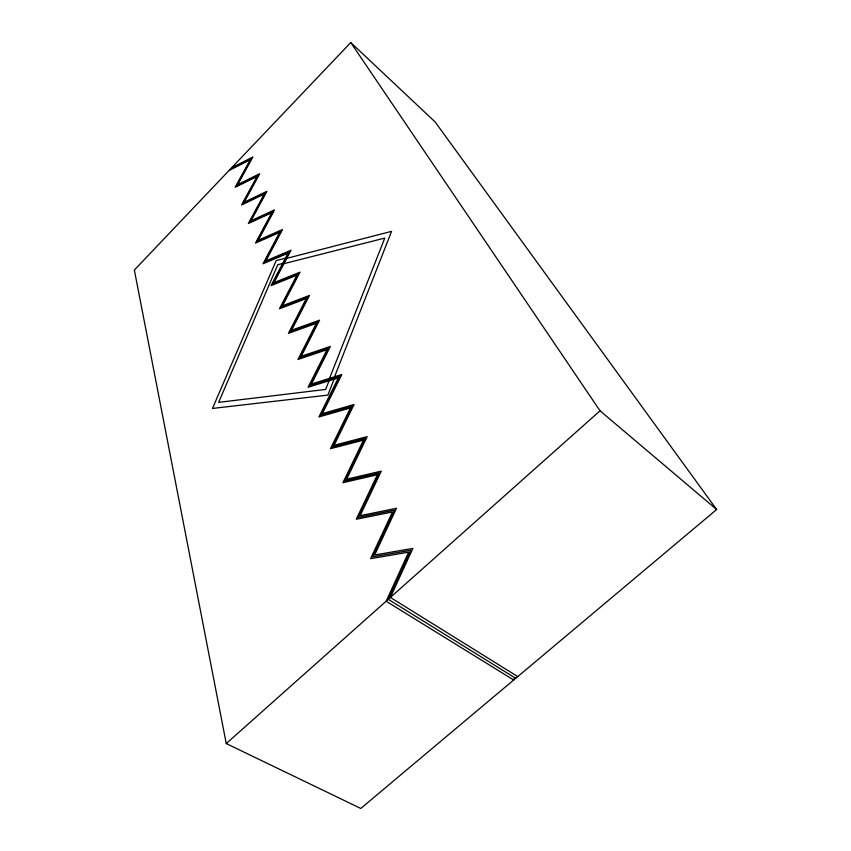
<?xml version="1.0" encoding="UTF-8"?>
<svg xmlns="http://www.w3.org/2000/svg" width="851" height="851" viewBox="0 0 851 851"><rect width="100%" height="100%" fill="white"/><g stroke="black" fill="none" stroke-linecap="round" stroke-linejoin="round"><path stroke-width="1.28" d="M286.915 256.694L286.744 258.342L391.588 231.344L334.539 376.802L335.805 377.525M284.117 262.023L283.936 263.672L384.78 238.089L329.539 378.365L330.794 379.089M285.276 259.821L285.457 258.183L276.203 260.566L212.473 408.448L327.837 395.119L334.081 379.184L332.815 378.461M282.458 265.182L282.649 263.502L277.798 264.682L218.643 402.363L325.667 389.428L329.082 380.748L327.826 380.014M514.717 677.577L513.696 680.002L386.131 601.221L408.65 552.193L370.61 558.66L392.428 511.983L356.239 519.27L377.408 474.741L342.9 482.708L363.462 440.148L330.486 448.69L350.474 407.937L318.912 416.958L338.336 377.865L308.083 387.279L326.997 349.729L297.946 359.473L316.349 323.337L288.415 333.358L306.349 298.552L279.458 308.785L296.946 275.213L271.012 285.628L288.064 253.204L263.033 263.767L279.681 232.419L255.491 243.099L271.756 212.75L248.343 223.515L264.236 194.124L241.578 204.942L257.108 176.444L235.142 187.305L250.332 159.637L229.015 170.53M350.761 42.55L134.352 270.044L226.249 743.561L360.781 808.45L716.648 509.515L435.169 122.001L350.761 42.55L600.029 410.799L716.648 509.515M226.249 743.561L600.029 410.799M231.493 167.924L252.875 156.978L237.684 184.646L259.715 173.721L244.184 202.23L266.916 191.347L251.034 220.739L274.511 209.92L258.257 240.259L282.521 229.525L265.884 260.874L290.999 250.247L273.948 282.67L299.967 272.182L282.489 305.764L309.477 295.446L291.553 330.252L319.582 320.167L301.19 356.292L330.337 346.474L311.445 384.024L341.804 374.525L322.391 413.618L354.069 404.512L334.103 445.275L367.196 436.637L346.655 479.209L381.301 471.135L360.143 515.674L396.481 508.281L374.685 554.969L412.884 548.395L390.396 597.434L517.748 676.588M230.259 169.221L251.598 158.307L236.408 185.975L258.406 175.083L242.875 203.58L265.576 192.73L249.694 222.132L273.128 211.335L256.874 241.673L281.107 230.972L264.459 262.321L289.531 251.726L272.48 284.149L298.456 273.703L280.968 307.275L307.913 296.999L289.989 331.805L317.966 321.752L299.563 357.888L328.667 348.102L309.764 385.652L340.07 376.195L320.657 415.288L352.261 406.225L332.294 446.988L365.324 438.393L344.772 480.953L379.355 472.943L358.186 517.472L394.46 510.132L372.642 556.809L410.767 550.289L388.258 599.327L515.717 678.3"/></g></svg>
